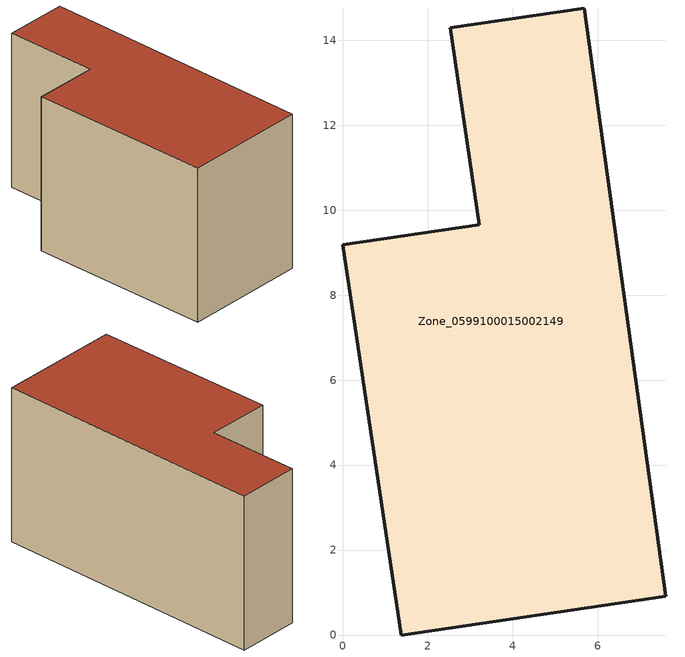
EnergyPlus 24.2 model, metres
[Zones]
Zone_0599100015002149
 floor ground (C_G): 7.6,0.91 1.38,0 0,9.19 3.21,9.66 2.53,14.3 5.68,14.76 z0.91
 wall outside (C_F): 1.38,0 7.6,0.91 5.68,14.76 2.53,14.3 3.21,9.66 0,9.19 1.38,0 z0.91:8.86
 roof outside (C_R): 0,9.19 1.38,0 7.6,0.91 5.68,14.76 2.53,14.3 3.21,9.66 z8.86
[BUILDING]
Pand.0599100015002149: North Axis=0; Terrain=City; Loads Convergence Tolerance Value=0.04; Temperature Convergence Tolerance Value=0.4; Solar Distribution=FullExterior; Maximum Number of Warmup Days=25; Minimum Number of Warmup Days=1
[Site:Location]
Rotterdam.The.Hague.AP_ZH_NLD Design_Conditions: Latitude=51.96; Longitude=4.45; Time Zone=1; Elevation=-4.5
[SITE:GROUNDTEMPERATURE:BUILDINGSURFACE]
18, 18, 18, 18, 18, 18, 18, 18, 18, 18, 18, 18
[MATERIAL] Thermal Absorptance=0.9; Solar Absorptance=0.7; Visible Absorptance=0.7
Name | Roughness | Thickness | Conductivity | Density | Specific Heat
G.TI.1975-1991 | MediumSmooth | 0.15 | 0.288461 | 540 | 1210
F.TI.1975-1991 | Rough | 0.3 | 0.230769 | 1920 | 840
R.TI.1975-1991 | MediumRough | 0.2 | 0.153846 | 1500 | 1000
[CONSTRUCTION]
C_G: G.TI.1975-1991
C_F: F.TI.1975-1991
C_R: R.TI.1975-1991
[ZONE]
Zone_0599100015002149: Type=1; Multiplier=1; Ceiling Height=Autocalculate; Volume=Autocalculate; Floor Area=autocalculate; Part of Total Floor Area=Yes
[ZONEINFILTRATION:DESIGNFLOWRATE]
Infil_Zone_0599100015002149: Zone or ZoneList or Space or SpaceList=Zone_0599100015002149; Schedule=AlwaysOn; Design Flow Rate Calculation Method=Flow/Area; Flow Rate per Floor Area=0.003; Constant Term Coefficient=1; Temperature Term Coefficient=0; Velocity Term Coefficient=0; Velocity Squared Term Coefficient=0
[HVACTEMPLATE:ZONE:IDEALLOADSAIRSYSTEM]
Zone_0599100015002149: Maximum Heating Supply Air Temperature=50; Minimum Cooling Supply Air Temperature=13; Maximum Heating Supply Air Humidity Ratio=0.0156; Minimum Cooling Supply Air Humidity Ratio=0.0077; Heating Limit=NoLimit; Cooling Limit=NoLimit; Dehumidification Control Type=ConstantSensibleHeatRatio; Cooling Sensible Heat Ratio=0.7; Dehumidification Setpoint=60; Humidification Control Type=None; Humidification Setpoint=30; Outdoor Air Method=None; Outdoor Air Flow Rate per Person=0.00944; Outdoor Air Flow Rate per Zone Floor Area=0; Outdoor Air Flow Rate per Zone=0; Demand Controlled Ventilation Type=None; Outdoor Air Economizer Type=NoEconomizer; Heat Recovery Type=None; Sensible Heat Recovery Effectiveness=0.7; Latent Heat Recovery Effectiveness=0.65
[ZONECONTROL:THERMOSTAT]
ThermostatControl_Zone_0599100015002149: Zone or ZoneList=Zone_0599100015002149; Control Type Schedule=DualSetpointControlType; Control 1=Thermostat_Zone_0599100015002149; Temperature Difference Between Cutout And Setpoint=0
[THERMOSTATSETPOINT:DUALSETPOINT]
Thermostat_Zone_0599100015002149: Heating Setpoint Temperature Schedule=HeatingSetpoint_Zone_0599100015002149; Cooling Setpoint Temperature Schedule=CoolingSetpoint_Zone_0599100015002149
[SCHEDULE:COMPACT]
HeatingSetpoint_Zone_0599100015002149: Through: 12/31, For: AllDays, Until: 24:00, 21
CoolingSetpoint_Zone_0599100015002149: Through: 12/31, For: AllDays, Until: 24:00, 24
DualSetpointControlType: Through: 12/31, For: AllDays, Until: 24:00, 4
AlwaysOn: Through: 12/31, For: AllDays, Until: 24:00, 1
